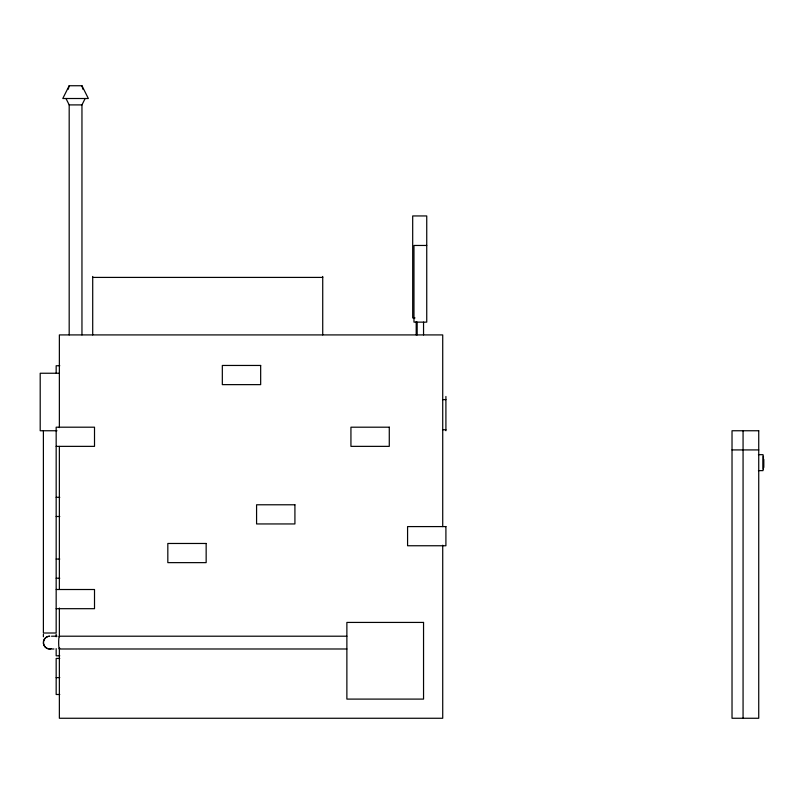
<?xml version="1.0" encoding="UTF-8"?>
<svg xmlns="http://www.w3.org/2000/svg" width="804" height="804" viewBox="0 0 804 804"><rect width="100%" height="100%" fill="white"/><g stroke="black" fill="none" stroke-linecap="round" stroke-linejoin="round"><path stroke-width="1.21" d="M68.31 89.224L69.184 85.737L81.958 85.737L88.35 98.51L62.792 98.51L69.184 85.737M81.958 334.916L81.958 104.902L85.154 98.51M43.396 430.753L43.396 633.009L56.169 633.009L56.169 589.513L94.51 589.513L94.51 608.688L56.169 608.688M65.988 98.51L69.184 104.902L81.958 104.902M426.743 245.461L413.97 245.461L413.97 322.133L426.743 322.133L426.743 215.944L412.693 215.944L412.693 317.922L415.035 317.922M92.711 277.41L322.726 277.41M59.767 365.74L56.169 365.74L56.169 372.925M59.365 373.247L40.2 373.247L40.2 430.753L56.973 430.753M442.723 399.618L445.908 399.618M442.723 429.738L445.908 429.778M56.169 446.361L94.51 446.361L94.51 427.195L56.169 427.195L56.169 589.312M732.022 449.918L758.735 449.918M758.423 454.662L763.026 454.662L763.026 470.631L758.423 470.631M56.169 497.314L59.767 497.314M56.169 516.49L59.767 516.49M56.169 559.051L59.767 559.051M56.169 578.217L59.767 578.217M51.536 636.205L57.054 636.205M59.365 636.205L346.876 636.205M52.24 648.989L53.948 648.989M59.365 648.989L346.876 648.989M59.767 655.803L56.169 655.803L56.169 648.617M59.767 658.446L56.169 658.446L56.169 694.495L59.767 694.495M56.169 677.611L59.767 677.611M81.958 85.737L82.832 89.224M763.8 459.446L763.8 467.436M763.418 456.26L763.418 469.033M743.067 430.753L743.067 718.263M445.908 396.462L445.908 430.753M442.723 526.59L442.723 334.916L59.365 334.916L59.365 427.617M442.723 545.223L442.723 718.263L59.365 718.263L59.365 648.104M423.547 322.133L423.547 334.916M417.165 322.133L417.165 334.916M416.201 321.56L416.201 334.916M322.726 276.455L322.726 334.916M92.711 276.455L92.711 334.916M69.184 104.902L69.184 334.916M59.365 446.411L59.365 589.231M59.365 608.015L59.365 636.838M56.169 634.286L56.169 636.768M43.396 634.286L43.396 636.768M59.717 648.135A6.412 0.703 -90 0 1 58.672 643.441A6.412 0.703 -90 0 1 59.546 636.406M260.667 365.458L222.326 365.458L222.326 384.634L260.667 384.634L260.667 365.458M389.277 427.195L350.936 427.195L350.936 446.361L389.277 446.361L389.277 427.195M758.735 430.753L732.022 430.753L732.022 718.263L758.735 718.263L758.735 430.753M294.917 504.781L256.577 504.781L256.577 523.947L294.917 523.947L294.917 504.781M445.908 526.59L407.578 526.59L407.578 545.755L445.908 545.755L445.908 526.59M206.156 543.474L167.825 543.474L167.825 562.639L206.156 562.639L206.156 543.474M423.547 622.427L346.876 622.427L346.876 699.098L423.547 699.098L423.547 622.427M43.466 643.441A6.412 6.372 -90 0 0 51.446 648.788A6.392 6.392 0 0 1 43.446 643.431A6.412 6.372 -90 0 1 49.788 636.185A6.392 6.392 0 0 0 43.446 643.431"/></g></svg>
